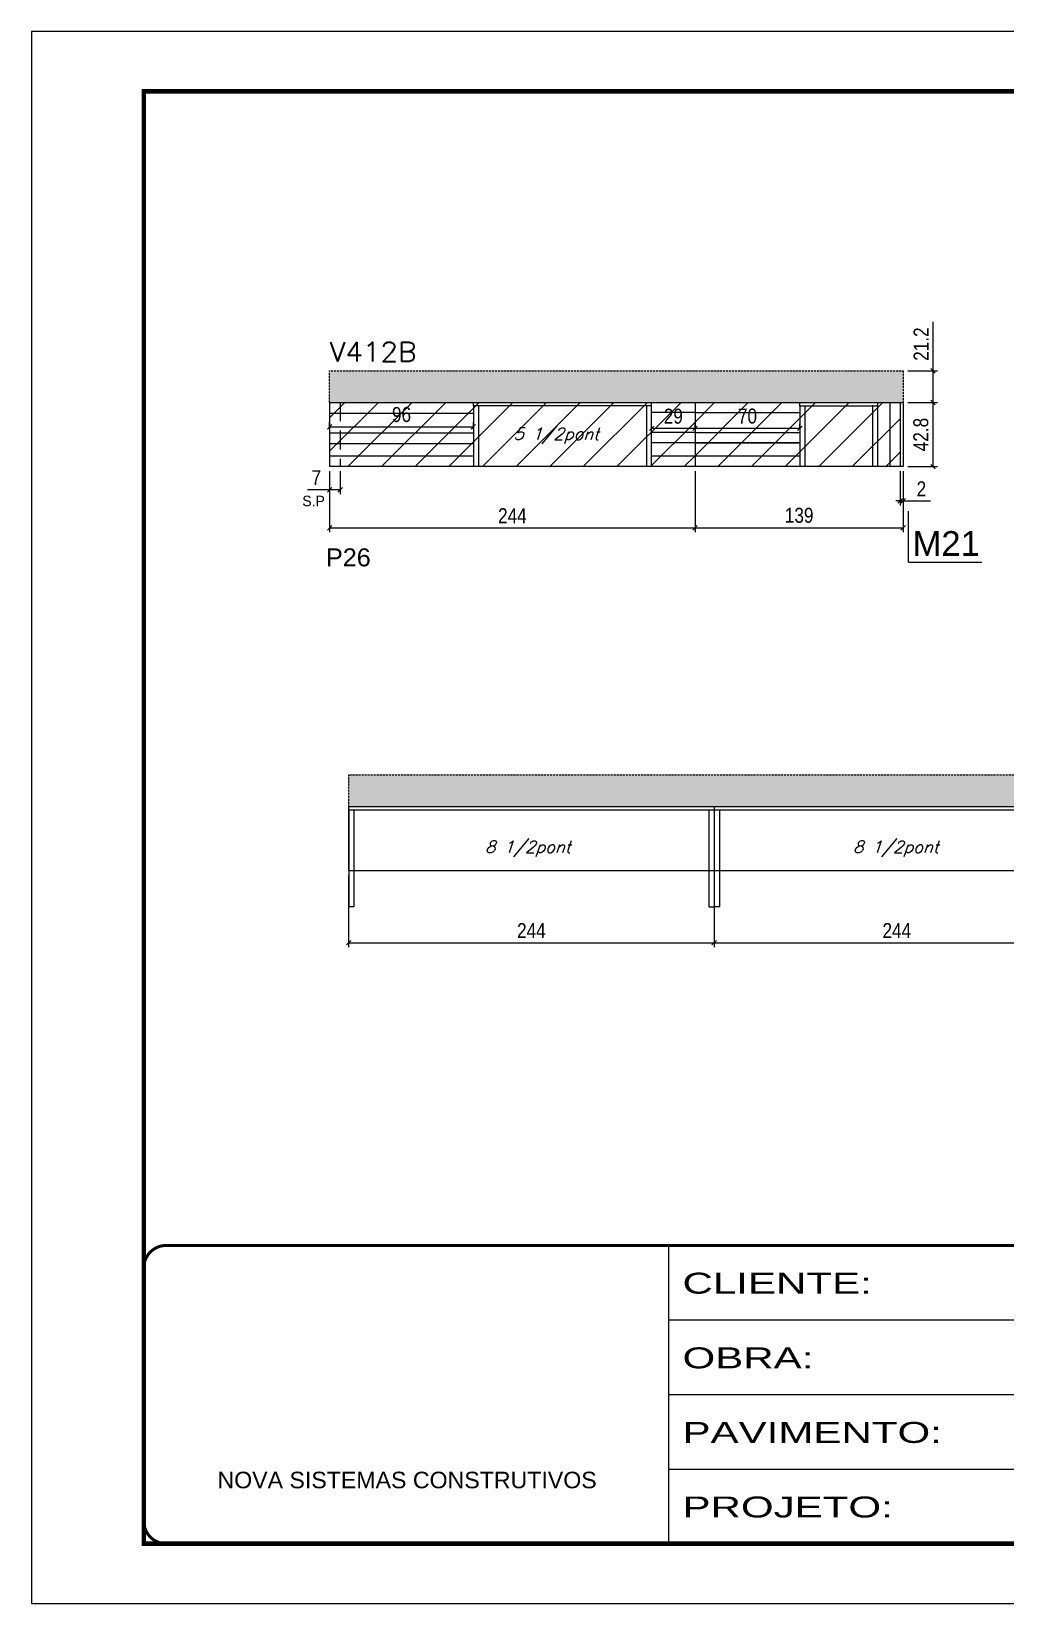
# Model space of a CAD drawing. Extents: x 137137 to 143418, y 10464 to 34486.
# Drawn here: x 137137 to 137788, y 31139 to 32189 of the extents above; entities that cross this region are included whole.
import ezdxf

# ---------------------------------------------------------------- set-up
doc = ezdxf.new("R2010")
doc.units = 0
for name, pattern in [('CONTINUO', [0]), ('DASHED', [0.75, 0.5, -0.25]), ('HIDDEN', [0.375, 0.25, -0.125])]:
    doc.linetypes.add(name, pattern=pattern)
for name, color, linetype in [('5', 5, 'Continuous'), ('COTA', 241, 'Continuous'), ('NOMENCLATURA', 7, 'Continuous'), ('Painéis', 200, 'Continuous'), ('Reaproveitamento', 251, 'Continuous'), ('SARR_2.2x7', 40, 'Continuous'), ('SARR_3.5x7', 81, 'Continuous'), ('texto', 7, 'Continuous')]:
    doc.layers.add(name, color=color, linetype=linetype)
for name, color, linetype, lineweight in [('Folhas', 255, 'Continuous', 9), ('SARRAFO DE PRESSAO', 251, 'DASHED', 9), ('Texto Seção', 7, 'Continuous', 15)]:
    doc.layers.add(name, color=color, linetype=linetype, lineweight=lineweight)
doc.styles.add('ARIAL', font='arial.ttf')
doc.styles.add('COTA TECNICA', font='techl___.ttf', dxfattribs={"height": 10})
doc.styles.add('REGUA-120', font='ROMANS.shx', dxfattribs={"height": 15})
doc.styles.add('Romans', font='romans.shx')
doc.styles.add('ROMAS860', font='ROMAS860.SHX')
doc.styles.get("Standard").update_dxf_attribs({"font": 'arial.ttf'})
doc.styles.add('Tecnologia', font='')
doc.styles.get('Tecnologia').set_extended_font_data('Forgotten Futurist')
doc.dimstyles.new('PAINEL', dxfattribs={"dimtxt": 10, "dimasz": 3, "dimexe": 3, "dimexo": 3, "dimgap": 3, "dimtad": 1, "dimdec": 1, "dimzin": 12, "dimdsep": 46, "dimtxsty": 'COTA TECNICA', "dimblk1": 'OBLIQUE', "dimblk2": 'OBLIQUE', "dimsah": 1, "dimcen": 0.9, "dimclrd": 4, "dimclre": 4, "dimclrt": 240, "dimadec": 1, "dimazin": 3, "dimtfac": 1, "dimtdec": 1, "dimtmove": 0, "dimatfit": 3, "dimfxl": 1, "dimtolj": 1, "dimtzin": 12, "dimarcsym": 0})

# ---------------------------------------------------------------- blocks, each defined once
blk = doc.blocks.new('9999999999')
at = {"color": 30, "linetype": 'CONTINUO'}
for p, q in [((98564.6, 34230.2), (98564.6, 34429.4)), ((98564.6, 34379.6), (99584, 34379.6)), ((98564.6, 34329.8), (99488, 34329.8)), ((98564.6, 34280), (99488, 34280))]:
    blk.add_line(p, q, dxfattribs=at)
at = {"color": 30, "linetype": 'CONTINUO', "const_width": 2}
blk.add_lwpolyline([(99584, 34230.2), (99584, 34414.4, 0.414214), (99569, 34429.4), (98229, 34429.4, 0.414214), (98214, 34414.4), (98214, 34245.2, 0.414214), (98229, 34230.2), (99584, 34230.2)], format="xyb", dxfattribs=at)
at = {"layer": 'Folhas'}
blk.add_lwpolyline([(98139, 34190.2), (99624, 34190.2), (99624, 35240.2), (98139, 35240.2)], close=True, dxfattribs=at)
at = {"layer": 'Folhas', "color": 30, "const_width": 3}
blk.add_lwpolyline([(98214, 34230.2), (99584, 34230.2), (99584, 35200.2), (98214, 35200.2)], close=True, dxfattribs=at)
at = {"color": 7, "linetype": 'Continuous', "ltscale": 5, "style": 'ARIAL'}
blk.add_text('NOVA SISTEMAS CONSTRUTIVOS', height=11.059, dxfattribs=at).set_placement((98263.2, 34267.2))
at = {"layer": 'Folhas', "color": 7, "style": 'Tecnologia', "width": 1.5}
for s, p in [('CLIENTE:', (98573.7, 34397.2)), ('OBRA:', (98573.7, 34347.3)), ('PAVIMENTO:', (98573.7, 34297.5)), ('PROJETO:', (98573.7, 34247.7))]:
    blk.add_text(s, height=14, dxfattribs=at).set_placement(p)
blk = doc.blocks.new('_Oblique')
at = {"color": 0, "linetype": 'ByBlock', "lineweight": -2}
blk.add_line((-0.5, -0.5), (0.5, 0.5), dxfattribs=at)
blk = doc.blocks.new('*D297')
at = {"layer": 'COTA', "color": 4, "linetype": 'ByBlock', "lineweight": -2, "transparency": 16777216}
for p, q in [((137336.4, 31895), (137336.4, 31879.5)), ((137343.4, 31895), (137343.4, 31879.5)), ((137336.4, 31882.5), (137321.7, 31882.5)), ((137343.4, 31882.5), (137336.4, 31882.5))]:
    blk.add_line(p, q, dxfattribs=at)
at = {"layer": 'Defpoints', "color": 0, "linetype": 'ByBlock', "transparency": 16777216}
for p in [(137336.4, 31898), (137343.4, 31898), (137336.4, 31882.5)]:
    blk.add_point(p, dxfattribs=at)
at = {"layer": 'COTA', "color": 4, "linetype": 'ByBlock', "lineweight": -2, "transparency": 16777216, "xscale": 3, "yscale": 3, "zscale": 3, "rotation": 180}
blk.add_blockref('_Oblique', (137336.4, 31882.5), dxfattribs=at)
at = {"layer": 'COTA', "color": 4, "linetype": 'ByBlock', "lineweight": -2, "transparency": 16777216, "xscale": 3, "yscale": 3, "zscale": 3}
blk.add_blockref('_Oblique', (137343.4, 31882.5), dxfattribs=at)
at = {"layer": 'COTA', "color": 240, "linetype": 'ByBlock', "transparency": 16777216, "insert": (137327.5, 31890.6), "char_height": 10, "attachment_point": 5, "style": 'COTA TECNICA'}
blk.add_mtext('\\A1;7', dxfattribs=at)
blk = doc.blocks.new('*D923')
at = {"layer": 'COTA', "color": 4, "lineweight": -2, "ltscale": 25, "transparency": 16777216}
for p, q in [((137593.1, 31625.2), (137593.1, 31577)), ((137593.1, 31580), (137837.1, 31580)), ((137837.1, 31526.2), (137837.1, 31583))]:
    blk.add_line(p, q, dxfattribs=at)
at = {"layer": 'Defpoints', "color": 0, "ltscale": 25, "transparency": 16777216}
for p in [(137593.1, 31628.2), (137837.1, 31580), (137837.1, 31523.2)]:
    blk.add_point(p, dxfattribs=at)
at = {"layer": 'COTA', "color": 4, "lineweight": -2, "ltscale": 25, "transparency": 16777216, "xscale": 3, "yscale": 3, "zscale": 3, "rotation": 180}
blk.add_blockref('_Oblique', (137593.1, 31580), dxfattribs=at)
at = {"layer": 'COTA', "color": 4, "lineweight": -2, "ltscale": 25, "transparency": 16777216, "xscale": 3, "yscale": 3, "zscale": 3}
blk.add_blockref('_Oblique', (137837.1, 31580), dxfattribs=at)
at = {"layer": 'COTA', "color": 240, "ltscale": 25, "transparency": 16777216, "insert": (137715.1, 31588.1), "char_height": 10, "attachment_point": 5, "style": 'COTA TECNICA'}
blk.add_mtext('\\A1;244', dxfattribs=at)
blk = doc.blocks.new('*D1120')
at = {"layer": 'COTA', "color": 4, "lineweight": -2, "ltscale": 25, "transparency": 16777216}
for p, q in [((137336.4, 31923.3), (137336.4, 31927.6)), ((137336.4, 31924.6), (137432.4, 31924.6)), ((137432.4, 31923.3), (137432.4, 31927.6))]:
    blk.add_line(p, q, dxfattribs=at)
at = {"layer": 'Defpoints', "color": 0, "ltscale": 25, "transparency": 16777216}
for p in [(137336.4, 31920.3), (137432.4, 31924.6), (137432.4, 31920.3)]:
    blk.add_point(p, dxfattribs=at)
at = {"layer": 'COTA', "color": 4, "lineweight": -2, "ltscale": 25, "transparency": 16777216, "xscale": 3, "yscale": 3, "zscale": 3, "rotation": 180}
blk.add_blockref('_Oblique', (137336.4, 31924.6), dxfattribs=at)
at = {"layer": 'COTA', "color": 4, "lineweight": -2, "ltscale": 25, "transparency": 16777216, "xscale": 3, "yscale": 3, "zscale": 3}
blk.add_blockref('_Oblique', (137432.4, 31924.6), dxfattribs=at)
at = {"layer": 'COTA', "color": 240, "ltscale": 25, "transparency": 16777216, "insert": (137384.4, 31932.7), "char_height": 10, "attachment_point": 5, "style": 'COTA TECNICA'}
blk.add_mtext('\\A1;96', dxfattribs=at)
blk = doc.blocks.new('*D1121')
at = {"layer": 'COTA', "color": 4, "lineweight": -2, "ltscale": 25, "transparency": 16777216}
for p, q in [((137551.4, 31923.8), (137551.4, 31926.6)), ((137551.4, 31923.6), (137580.4, 31923.6)), ((137580.4, 31923.8), (137580.4, 31926.6))]:
    blk.add_line(p, q, dxfattribs=at)
at = {"layer": 'Defpoints', "color": 0, "ltscale": 25, "transparency": 16777216}
for p in [(137551.4, 31920.8), (137580.4, 31923.6), (137580.4, 31920.8)]:
    blk.add_point(p, dxfattribs=at)
at = {"layer": 'COTA', "color": 4, "lineweight": -2, "ltscale": 25, "transparency": 16777216, "xscale": 3, "yscale": 3, "zscale": 3, "rotation": 180}
blk.add_blockref('_Oblique', (137551.4, 31923.6), dxfattribs=at)
at = {"layer": 'COTA', "color": 4, "lineweight": -2, "ltscale": 25, "transparency": 16777216, "xscale": 3, "yscale": 3, "zscale": 3}
blk.add_blockref('_Oblique', (137580.4, 31923.6), dxfattribs=at)
at = {"layer": 'COTA', "color": 240, "ltscale": 25, "transparency": 16777216, "insert": (137565.9, 31931.6), "char_height": 10, "attachment_point": 5, "style": 'COTA TECNICA'}
blk.add_mtext('\\A1;29', dxfattribs=at)
blk = doc.blocks.new('*D1122')
at = {"layer": 'COTA', "color": 4, "lineweight": -2, "ltscale": 25, "transparency": 16777216}
for p, q in [((137580.4, 31923.8), (137580.4, 31926.6)), ((137580.4, 31923.6), (137650.4, 31923.6)), ((137650.4, 31923.8), (137650.4, 31926.6))]:
    blk.add_line(p, q, dxfattribs=at)
at = {"layer": 'Defpoints', "color": 0, "ltscale": 25, "transparency": 16777216}
for p in [(137580.4, 31920.8), (137650.4, 31923.6), (137650.4, 31920.8)]:
    blk.add_point(p, dxfattribs=at)
at = {"layer": 'COTA', "color": 4, "lineweight": -2, "ltscale": 25, "transparency": 16777216, "xscale": 3, "yscale": 3, "zscale": 3, "rotation": 180}
blk.add_blockref('_Oblique', (137580.4, 31923.6), dxfattribs=at)
at = {"layer": 'COTA', "color": 4, "lineweight": -2, "ltscale": 25, "transparency": 16777216, "xscale": 3, "yscale": 3, "zscale": 3}
blk.add_blockref('_Oblique', (137650.4, 31923.6), dxfattribs=at)
at = {"layer": 'COTA', "color": 240, "ltscale": 25, "transparency": 16777216, "insert": (137615.4, 31931.7), "char_height": 10, "attachment_point": 5, "style": 'COTA TECNICA'}
blk.add_mtext('\\A1;70', dxfattribs=at)
blk = doc.blocks.new('*D1123')
at = {"layer": 'COTA', "color": 4, "lineweight": -2, "ltscale": 25, "transparency": 16777216}
for p, q in [((137336.4, 31895), (137336.4, 31854.1)), ((137580.4, 31895), (137580.4, 31854.1)), ((137336.4, 31857.1), (137580.4, 31857.1))]:
    blk.add_line(p, q, dxfattribs=at)
at = {"layer": 'Defpoints', "color": 0, "ltscale": 25, "transparency": 16777216}
for p in [(137336.4, 31898), (137580.4, 31898), (137580.4, 31857.1)]:
    blk.add_point(p, dxfattribs=at)
at = {"layer": 'COTA', "color": 4, "lineweight": -2, "ltscale": 25, "transparency": 16777216, "xscale": 3, "yscale": 3, "zscale": 3, "rotation": 180}
blk.add_blockref('_Oblique', (137336.4, 31857.1), dxfattribs=at)
at = {"layer": 'COTA', "color": 4, "lineweight": -2, "ltscale": 25, "transparency": 16777216, "xscale": 3, "yscale": 3, "zscale": 3}
blk.add_blockref('_Oblique', (137580.4, 31857.1), dxfattribs=at)
at = {"layer": 'COTA', "color": 240, "ltscale": 25, "transparency": 16777216, "insert": (137458.4, 31865.2), "char_height": 10, "attachment_point": 5, "style": 'COTA TECNICA'}
blk.add_mtext('\\A1;244', dxfattribs=at)
blk = doc.blocks.new('*D1124')
at = {"layer": 'COTA', "color": 4, "lineweight": -2, "ltscale": 25, "transparency": 16777216}
for p, q in [((137580.4, 31895), (137580.4, 31854.1)), ((137719.4, 31895), (137719.4, 31854.1)), ((137580.4, 31857.1), (137719.4, 31857.1))]:
    blk.add_line(p, q, dxfattribs=at)
at = {"layer": 'Defpoints', "color": 0, "ltscale": 25, "transparency": 16777216}
for p in [(137580.4, 31898), (137719.4, 31898), (137719.4, 31857.1)]:
    blk.add_point(p, dxfattribs=at)
at = {"layer": 'COTA', "color": 4, "lineweight": -2, "ltscale": 25, "transparency": 16777216, "xscale": 3, "yscale": 3, "zscale": 3, "rotation": 180}
blk.add_blockref('_Oblique', (137580.4, 31857.1), dxfattribs=at)
at = {"layer": 'COTA', "color": 4, "lineweight": -2, "ltscale": 25, "transparency": 16777216, "xscale": 3, "yscale": 3, "zscale": 3}
blk.add_blockref('_Oblique', (137719.4, 31857.1), dxfattribs=at)
at = {"layer": 'COTA', "color": 240, "ltscale": 25, "transparency": 16777216, "insert": (137649.9, 31865.4), "char_height": 10, "attachment_point": 5, "style": 'COTA TECNICA'}
blk.add_mtext('\\A1;139', dxfattribs=at)
blk = doc.blocks.new('*D1125')
at = {"layer": 'COTA', "color": 4, "lineweight": -2, "ltscale": 25, "transparency": 16777216}
for p, q in [((137717.4, 31895), (137717.4, 31872.1)), ((137719.4, 31895), (137719.4, 31872.1)), ((137717.4, 31875.1), (137714.4, 31875.1)), ((137717.4, 31875.1), (137719.4, 31875.1)), ((137719.4, 31875.1), (137737.5, 31875.1))]:
    blk.add_line(p, q, dxfattribs=at)
at = {"layer": 'Defpoints', "color": 0, "ltscale": 25, "transparency": 16777216}
for p in [(137717.4, 31898), (137719.4, 31898), (137719.4, 31875.1)]:
    blk.add_point(p, dxfattribs=at)
at = {"layer": 'COTA', "color": 4, "lineweight": -2, "ltscale": 25, "transparency": 16777216, "xscale": 3, "yscale": 3, "zscale": 3}
blk.add_blockref('_Oblique', (137717.4, 31875.1), dxfattribs=at)
at = {"layer": 'COTA', "color": 4, "lineweight": -2, "ltscale": 25, "transparency": 16777216, "xscale": 3, "yscale": 3, "zscale": 3, "rotation": 180}
blk.add_blockref('_Oblique', (137719.4, 31875.1), dxfattribs=at)
at = {"layer": 'COTA', "color": 240, "ltscale": 25, "transparency": 16777216, "insert": (137731.5, 31883.1), "char_height": 10, "attachment_point": 5, "style": 'COTA TECNICA'}
blk.add_mtext('\\A1;2', dxfattribs=at)
blk = doc.blocks.new('*D1143')
at = {"layer": 'COTA', "color": 4, "lineweight": -2, "ltscale": 25, "transparency": 16777216}
for p, q in [((137722.4, 31940.8), (137742.3, 31940.8)), ((137739.3, 31898), (137739.3, 31940.8)), ((137722.4, 31898), (137742.3, 31898))]:
    blk.add_line(p, q, dxfattribs=at)
at = {"layer": 'Defpoints', "color": 0, "ltscale": 25, "transparency": 16777216}
for p in [(137719.4, 31940.8), (137739.3, 31940.8), (137719.4, 31898)]:
    blk.add_point(p, dxfattribs=at)
at = {"layer": 'COTA', "color": 4, "lineweight": -2, "ltscale": 25, "transparency": 16777216, "xscale": 3, "yscale": 3, "zscale": 3}
for p, rotation in [((137739.3, 31940.8), 90), ((137739.3, 31898), 270)]:
    blk.add_blockref('_Oblique', p, dxfattribs=dict(at, rotation=rotation))
at = {"layer": 'COTA', "color": 240, "ltscale": 25, "transparency": 16777216, "insert": (137731.2, 31919.4), "char_height": 10, "attachment_point": 5, "rotation": 90, "style": 'COTA TECNICA'}
blk.add_mtext('\\A1;42.8', dxfattribs=at)
blk = doc.blocks.new('*D1144')
at = {"layer": 'COTA', "color": 4, "lineweight": -2, "ltscale": 25, "transparency": 16777216}
for p, q in [((137739.3, 31962), (137739.3, 31994.7)), ((137722.4, 31962), (137742.3, 31962)), ((137739.3, 31940.8), (137739.3, 31962)), ((137722.4, 31940.8), (137742.3, 31940.8))]:
    blk.add_line(p, q, dxfattribs=at)
at = {"layer": 'Defpoints', "color": 0, "ltscale": 25, "transparency": 16777216}
for p in [(137719.4, 31962), (137739.3, 31962), (137719.4, 31940.8)]:
    blk.add_point(p, dxfattribs=at)
at = {"layer": 'COTA', "color": 4, "lineweight": -2, "ltscale": 25, "transparency": 16777216, "xscale": 3, "yscale": 3, "zscale": 3}
for p, rotation in [((137739.3, 31962), 90), ((137739.3, 31940.8), 270)]:
    blk.add_blockref('_Oblique', p, dxfattribs=dict(at, rotation=rotation))
at = {"layer": 'COTA', "color": 240, "ltscale": 25, "transparency": 16777216, "insert": (137731.3, 31979.8), "char_height": 10, "attachment_point": 5, "rotation": 90, "style": 'COTA TECNICA'}
blk.add_mtext('\\A1;21.2', dxfattribs=at)
blk = doc.blocks.new('*D2019')
at = {"layer": 'COTA', "color": 4, "lineweight": -2, "ltscale": 25, "transparency": 16777216}
for p, q in [((137349.1, 31625.2), (137349.1, 31577)), ((137593.1, 31625.2), (137593.1, 31577)), ((137349.1, 31580), (137593.1, 31580))]:
    blk.add_line(p, q, dxfattribs=at)
at = {"layer": 'Defpoints', "color": 0, "ltscale": 25, "transparency": 16777216}
for p in [(137349.1, 31628.2), (137593.1, 31628.2), (137593.1, 31580)]:
    blk.add_point(p, dxfattribs=at)
at = {"layer": 'COTA', "color": 4, "lineweight": -2, "ltscale": 25, "transparency": 16777216, "xscale": 3, "yscale": 3, "zscale": 3, "rotation": 180}
blk.add_blockref('_Oblique', (137349.1, 31580), dxfattribs=at)
at = {"layer": 'COTA', "color": 4, "lineweight": -2, "ltscale": 25, "transparency": 16777216, "xscale": 3, "yscale": 3, "zscale": 3}
blk.add_blockref('_Oblique', (137593.1, 31580), dxfattribs=at)
at = {"layer": 'COTA', "color": 240, "ltscale": 25, "transparency": 16777216, "insert": (137471.1, 31588.1), "char_height": 10, "attachment_point": 5, "style": 'COTA TECNICA'}
blk.add_mtext('\\A1;244', dxfattribs=at)

msp = doc.modelspace()

# ---------------------------------------------------------------- hatches: boundary and pattern name
at = {"layer": 'COTA', "linetype": 'ByBlock'}
h = msp.add_hatch(dxfattribs=at)
h.set_pattern_fill('AR-CONC', color=256, scale=0.03)
h.paths.add_polyline_path([(137719.4, 31961.97), (137336.4, 31961.97), (137336.4, 31940.77), (137580.4, 31940.77), (137719.4, 31940.77)])
h = msp.add_hatch(dxfattribs=at)
h.set_pattern_fill('AR-CONC', color=256, scale=0.03)
h.paths.add_polyline_path([(138106.83, 31692.17), (137349.13, 31692.17), (137349.13, 31670.97), (138054.63, 31670.97), (138054.63, 31608.17), (138106.83, 31608.17)])
at = {"layer": 'Reaproveitamento', "linetype": 'ByBlock'}
h = msp.add_hatch(dxfattribs=at)
h.set_pattern_fill('ANSI31', color=256, scale=5)
h.paths.add_polyline_path([(137580.4, 31940.77), (137336.4, 31940.77), (137336.4, 31897.97), (137580.4, 31897.97)])
h.paths.add_polyline_path([(137373.39, 31922.9), (137395.99, 31922.9), (137395.99, 31943.49), (137373.39, 31943.49)], flags=9)
h.paths.add_polyline_path([(137555.37, 31921.78), (137577.16, 31921.78), (137577.16, 31942.36), (137555.37, 31942.36)], flags=9)
h = msp.add_hatch(dxfattribs=at)
h.set_pattern_fill('ANSI31', color=256, scale=5)
h.paths.add_polyline_path([(137717.4, 31940.77), (137580.4, 31940.77), (137580.4, 31897.97), (137717.4, 31897.97)])

# ---------------------------------------------------------------- linework, layer by layer
at = {"layer": 'COTA', "linetype": 'DASHED', "ltscale": 0.3}
for p, q in [((137336.4, 31940.77), (137336.4, 31961.97)), ((137336.4, 31961.97), (137719.4, 31961.97)), ((137719.4, 31961.97), (137719.4, 31940.77)), ((137349.13, 31692.17), (138106.83, 31692.17)), ((137349.13, 31670.97), (137349.13, 31692.17))]:
    msp.add_line(p, q, dxfattribs=at)
at = {"layer": 'NOMENCLATURA', "linetype": 'Continuous'}
for q in [(137722.98, 31868.15), (137771.79, 31834.2)]:
    msp.add_line((137722.98, 31834.2), q, dxfattribs=at)
at = {"layer": 'Painéis'}
for p, q in [((137336.4, 31940.77), (137580.4, 31940.77)), ((137336.4, 31940.77), (137336.4, 31897.97)), ((137580.4, 31940.77), (137719.4, 31940.77)), ((137580.4, 31940.77), (137580.4, 31897.97)), ((137580.4, 31940.77), (137580.4, 31897.97)), ((137717.4, 31940.77), (137717.4, 31897.97)), ((137719.4, 31940.77), (137719.4, 31897.97)), ((137580.4, 31897.97), (137336.4, 31897.97)), ((137719.4, 31897.97), (137580.4, 31897.97))]:
    msp.add_line(p, q, dxfattribs=at)
at = {"layer": 'Painéis', "linetype": 'ByBlock'}
for p, q in [((137349.13, 31670.97), (138054.63, 31670.97)), ((137593.13, 31670.97), (137593.13, 31628.17)), ((137349.13, 31628.17), (137837.13, 31628.17))]:
    msp.add_line(p, q, dxfattribs=at)
at = {"layer": 'Painéis', "ltscale": 25}
msp.add_line((137349.13, 31628.17), (137349.13, 31670.97), dxfattribs=at)
at = {"layer": 'SARR_2.2x7', "linetype": 'Continuous', "ltscale": 50}
for p, q in [((137336.4, 31933.77), (137432.4, 31933.77)), ((137432.4, 31938.57), (137432.4, 31940.77)), ((137551.4, 31938.57), (137432.4, 31938.57)), ((137580.4, 31934.02), (137551.4, 31934.02)), ((137580.4, 31934.02), (137650.4, 31934.02)), ((137650.4, 31938.57), (137650.4, 31940.77)), ((137650.4, 31938.57), (137702.4, 31938.57)), ((137710.4, 31940.77), (137710.4, 31897.97)), ((137432.4, 31920.25), (137336.4, 31920.25)), ((137580.4, 31920.78), (137551.4, 31920.78)), ((137580.4, 31920.78), (137650.4, 31920.78)), ((137432.4, 31913.25), (137336.4, 31913.25)), ((137432.4, 31913.25), (137336.4, 31913.25)), ((137580.4, 31913.78), (137551.4, 31913.78)), ((137580.4, 31913.78), (137551.4, 31913.78)), ((137580.4, 31913.78), (137650.4, 31913.78)), ((137650.4, 31913.78), (137580.4, 31913.78)), ((137432.4, 31904.97), (137336.4, 31904.97)), ((137580.4, 31904.97), (137551.4, 31904.97)), ((137650.4, 31904.97), (137580.4, 31904.97)), ((137349.13, 31668.77), (137593.13, 31668.77)), ((137593.13, 31668.77), (137837.13, 31668.77))]:
    msp.add_line(p, q, dxfattribs=at)
at = {"layer": 'SARR_2.2x7', "linetype": 'HIDDEN', "ltscale": 50}
msp.add_line((137343.4, 31940.77), (137343.4, 31897.97), dxfattribs=at)
at = {"layer": 'SARR_3.5x7'}
for p, q in [((137432.4, 31938.57), (137432.4, 31897.97)), ((137435.9, 31938.57), (137435.9, 31897.97)), ((137547.9, 31938.57), (137547.9, 31897.97)), ((137551.4, 31897.97), (137551.4, 31940.77)), ((137650.4, 31938.57), (137650.4, 31897.97)), ((137653.9, 31897.97), (137653.9, 31938.57)), ((137698.9, 31938.99), (137698.9, 31898.39)), ((137702.4, 31898.39), (137702.4, 31940.77)), ((137349.13, 31668.77), (137349.13, 31603.97)), ((137352.63, 31668.77), (137352.63, 31628.17)), ((137352.63, 31668.77), (137352.63, 31603.97)), ((137589.63, 31668.77), (137589.63, 31603.97)), ((137593.13, 31668.77), (137593.13, 31628.17)), ((137593.13, 31668.77), (137593.13, 31603.97)), ((137596.63, 31668.77), (137596.63, 31603.97)), ((137352.63, 31603.97), (137349.13, 31603.97)), ((137589.63, 31603.97), (137593.13, 31603.97)), ((137596.63, 31603.97), (137593.13, 31603.97))]:
    msp.add_line(p, q, dxfattribs=at)

# ---------------------------------------------------------------- block references
at = {"layer": 'SARRAFO DE PRESSAO', "color": 6, "linetype": 'ByBlock'}
msp.add_blockref('9999999999', (38998.31, -3051.58), dxfattribs=at)

# ---------------------------------------------------------------- texts
at = {"layer": '5', "linetype": 'Continuous'}
msp.add_text('P26', height=12, rotation=0.00004, dxfattribs=at).set_placement((137334, 31831.36))
at = {"layer": 'NOMENCLATURA', "linetype": 'Continuous'}
msp.add_text('M21', height=16.5, dxfattribs=at).set_placement((137725.67, 31838.39))
at = {"layer": 'texto', "color": 2, "char_height": 8, "attachment_point": 5, "style": 'Romans'}
for s, insert in [('{\\Q19;\\C256;5 1/2pont}', (137487.7, 31918.58)), ('{\\Q19;\\C256;8 1/2pont}', (137468.73, 31642.75)), ('{\\Q19;\\C256;8 1/2pont}', (137714.46, 31642.75))]:
    msp.add_mtext(s, dxfattribs=dict(at, insert=insert))
at = {"layer": 'texto', "color": 4, "insert": (137325.69, 31875.01), "char_height": 7, "attachment_point": 5, "style": 'ROMAS860'}
msp.add_mtext('S.P', dxfattribs=at)
at = {"layer": 'Texto Seção', "style": 'REGUA-120', "width": 1.05}
msp.add_text('V412B', height=13, dxfattribs=at).set_placement((137336.4, 31968.15))

# ---------------------------------------------------------------- dimensions: what is measured, and where the dimension line sits
at = {"layer": 'COTA', "ltscale": 25}
for base, p1, p2, picture, middle in [((137739.34, 31961.97), (137719.4, 31940.77), (137719.4, 31961.97), '*D1144', (137731.28, 31979.83)), ((137739.34, 31940.77), (137719.4, 31897.97), (137719.4, 31940.77), '*D1143', (137731.25, 31919.37))]:
    dim = msp.add_linear_dim(base=base, p1=p1, p2=p2, angle=90, dimstyle='PAINEL', dxfattribs=at)
    dim.commit()
    dim.dimension.update_dxf_attribs({"geometry": picture, "text_midpoint": middle})
for base, p1, p2, picture, middle in [((137432.4, 31924.6), (137336.4, 31920.25), (137432.4, 31920.25), '*D1120', (137384.4, 31932.73)), ((137580.4, 31923.56), (137551.4, 31920.78), (137580.4, 31920.78), '*D1121', (137565.9, 31931.65)), ((137650.4, 31923.56), (137580.4, 31920.78), (137650.4, 31920.78), '*D1122', (137615.4, 31931.66)), ((137580.4, 31857.12), (137336.4, 31897.97), (137580.4, 31897.97), '*D1123', (137458.4, 31865.2)), ((137719.4, 31875.11), (137717.4, 31897.97), (137719.4, 31897.97), '*D1125', (137731.45, 31883.11)), ((137593.13, 31580.01), (137349.13, 31628.17), (137593.13, 31628.17), '*D2019', (137471.13, 31588.09)), ((137837.13, 31580.01), (137593.13, 31628.17), (137837.13, 31523.17), '*D923', (137715.13, 31588.09))]:
    dim = msp.add_linear_dim(base=base, p1=p1, p2=p2, dimstyle='PAINEL', dxfattribs=at)
    dim.commit()
    dim.dimension.update_dxf_attribs({"geometry": picture, "text_midpoint": middle})
at = {"layer": 'COTA', "linetype": 'ByBlock'}
dim = msp.add_linear_dim(base=(137336.4, 31882.51), p1=(137343.4, 31897.97), p2=(137336.4, 31897.97), dimstyle='PAINEL', dxfattribs=at)
dim.commit()
dim.dimension.update_dxf_attribs({"geometry": '*D297', "text_midpoint": (137327.53, 31890.58)})
at = {"layer": 'COTA', "ltscale": 25}
dim = msp.add_linear_dim(base=(137719.4, 31857.12), p1=(137580.4, 31897.97), p2=(137719.4, 31897.97), dimstyle='PAINEL', override={"dimtmove": 1}, dxfattribs=at)
dim.commit()
dim.dimension.update_dxf_attribs({"geometry": '*D1124', "text_midpoint": (137649.9, 31865.37)})

doc.saveas('drawing.dxf')
